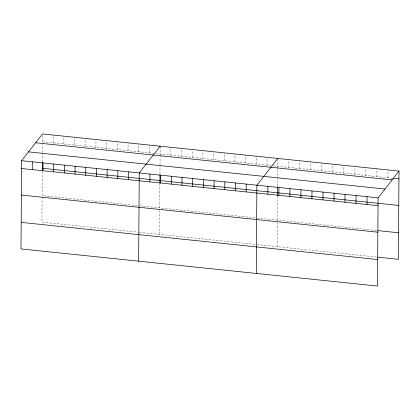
<?xml version="1.0" encoding="UTF-8"?>
<svg xmlns="http://www.w3.org/2000/svg" width="420" height="420" viewBox="0 0 420 420"><rect width="100%" height="100%" fill="white"/><g stroke="black" fill="none" stroke-linecap="round" stroke-linejoin="round"><path stroke-width="0.32" stroke-dasharray="2.1 1.58" d="M42.084 196.896L41.905 222.164L138.154 232.192M42.263 171.549L42.095 195.631L138.343 205.664M42.326 161.978L42.389 153.137M42.394 152.507L42.52 134.594M53.162 142.879L53.219 135.056M63.856 143.997L63.913 136.169M74.55 145.11L74.608 137.287M85.244 146.223L85.302 138.401M95.939 147.336L95.996 139.514M106.633 148.454L106.691 140.627M117.327 149.567L117.385 141.745M128.021 150.68L128.079 142.858M138.716 151.793L138.773 143.971M149.41 152.911L149.468 145.084M159.542 234.423L159.721 209.155M159.731 207.89L159.899 183.808M159.962 174.237L160.025 165.396M160.03 164.761L160.088 156.55M160.094 155.92L160.162 146.202M170.798 155.138L170.856 147.315M181.493 156.251L181.55 148.428M192.187 157.369L192.245 149.541M202.881 158.482L202.939 150.659M213.575 159.595L213.633 151.772M224.27 160.708L224.327 152.885M234.964 161.826L235.022 153.998M245.658 162.939L245.716 155.117M256.352 164.052L256.41 156.23M267.047 165.165L267.104 157.343M277.184 246.677L277.358 221.414M277.368 220.148L277.536 196.066M277.604 186.496L277.725 168.809M277.73 168.178L277.793 159.112M288.76 167.428L288.818 159.605M299.78 168.578L299.833 160.755M310.8 169.727L310.853 161.9M321.815 170.872L321.872 163.049M332.834 172.022L332.892 164.199M343.854 173.171L343.906 165.349M354.874 174.316L354.926 166.493M365.888 175.466L365.946 167.643M376.908 176.615L376.966 168.793M387.928 177.76L387.98 169.937M42.467 141.766L153.184 153.3M155.704 153.562L270.821 165.559M273.341 165.821L392.464 178.238M139.597 205.795L255.98 217.917M257.234 218.048L376.53 230.48M139.414 232.323L255.796 244.451M257.05 244.582L376.346 257.014"/><path stroke-width="0.63" d="M21.614 160.692L21 248.913L377.475 286.057L378.094 197.836L399 171.087L42.525 133.943L21.614 160.692L378.094 197.836M32.256 169.628L32.309 161.805M42.263 170.898L42.32 162.614M42.95 170.746L43.003 162.923M53.645 171.859L53.697 164.036M64.339 172.972L64.391 165.149M75.033 174.085L75.086 166.262M85.727 175.203L85.78 167.381M96.422 176.316L96.474 168.494M107.116 177.429L107.168 169.607M117.81 178.547L117.863 170.72M128.504 179.66L128.557 171.838M138.637 261.172L139.251 172.951L160.162 146.202M149.893 181.886L149.945 174.064M159.904 183.157L159.962 174.867M160.587 183.005L160.64 175.177M171.281 184.118L171.339 176.295M181.976 185.231L182.033 177.408M192.67 186.344L192.728 178.521M203.364 187.462L203.422 179.634M214.058 188.575L214.116 180.752M224.753 189.688L224.81 181.865M235.447 190.801L235.505 182.978M246.141 191.919L246.199 184.091M256.274 273.431L256.893 185.209L277.798 158.456M267.855 194.177L267.908 186.354M277.541 195.416L277.599 187.126M278.875 195.326L278.927 187.504M289.889 196.476L289.947 188.654M300.909 197.626L300.967 189.798M311.929 198.77L311.981 190.948M322.949 199.92L323.001 192.097M333.963 201.07L334.021 193.242M344.983 202.214L345.041 194.392M356.003 203.364L356.055 195.541M367.022 204.514L367.075 196.686M399 171.087L398.386 259.308L377.643 257.145M393.11 178.3L398.947 178.909M35.621 142.769L392.102 179.912M28.513 151.867L384.993 189.011M42.284 168.299L398.758 205.443M21.562 168.515L378.037 205.658M377.827 230.617L398.57 232.775M21.378 195.048L377.853 232.192M21.184 222.38L377.664 259.529"/></g></svg>
